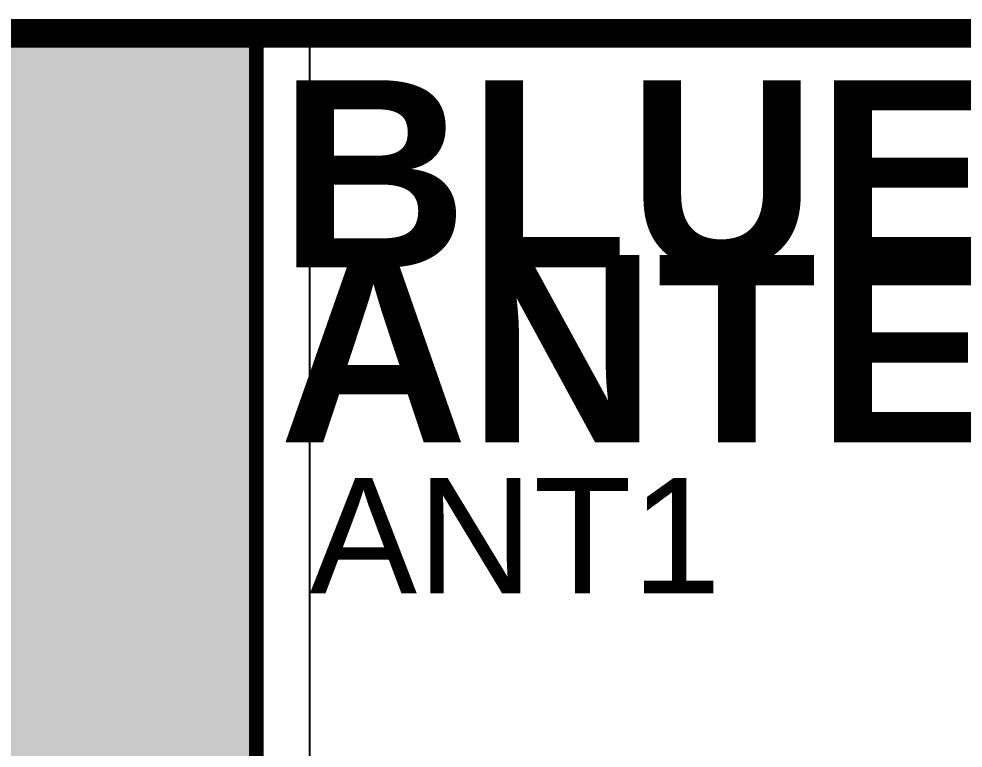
# Model space of a CAD drawing. Header units: inches. Extents: x -3 to 5437, y -3 to 5435.
# Drawn here: x 47.63 to 55.96, y 114.92 to 121.35 of the extents above; entities that cross this region are included whole.
import ezdxf

# ---------------------------------------------------------------- set-up
doc = ezdxf.new("R2010")
doc.units = ezdxf.units.IN
for name, color, linetype in [('Board Outline', 216, 'Continuous'), ('Bottom Layer', 5, 'Continuous'), ('GND', 16, 'Continuous'), ('Keep-Out Layer', 6, 'Continuous'), ('PWR', 76, 'Continuous'), ('Top Layer', 1, 'Continuous'), ('Top Overlay', 2, 'Continuous')]:
    doc.layers.add(name, color=color, linetype=linetype)
doc.styles.add('Arial', font='', dxfattribs={"height": 0.2})
doc.styles.add('Arial_Bold', font='', dxfattribs={"height": 0.2})
doc.styles.get('Arial').set_extended_font_data('Arial')
doc.styles.get('Arial_Bold').set_extended_font_data('Arial', bold=True)

# ---------------------------------------------------------------- blocks, each defined once
blk = doc.blocks.new('ANT3216LL00R2400A_102')
at = {"layer": 'Keep-Out Layer'}
blk.add_hatch(color=6, dxfattribs=at).paths.add_polyline_path([(-2.137, -4.953), (7.769, -4.953), (7.769, -1.27), (-2.137, -1.27)])
at = {"layer": 'Top Overlay'}
for points in [[(7.8, 5, 0.127, 0.127, 0), (7.8, -5, 0.127, 0.127, 0)], [(-2.2, -5, 0.127, 0.127, 0), (7.8, -5, 0.127, 0.127, 0)]]:
    blk.add_lwpolyline(points, format="xyseb", dxfattribs=at)
blk.add_lwpolyline([(7.7682, -5, 0.0635, 0.0635, 1), (7.8317, -5, 0.0635, 0.0635, 1)], format="xyseb", close=True, dxfattribs=at)
blk.add_lwpolyline([(7.7682, -5, 0.0635, 0.0635, 1), (7.8317, -5, 0.0635, 0.0635, 1)], format="xyseb", close=True, dxfattribs=at)

msp = doc.modelspace()

# ---------------------------------------------------------------- linework, layer by layer
at = {"layer": 'Board Outline'}
msp.add_lwpolyline([(-2.777, 121.2205, 0.254, 0.254, 0), (202.223, 121.2205, 0.254, 0.254, 0)], format="xyseb", dxfattribs=at)
at = {"layer": 'Bottom Layer'}
for p, q in [((50.197, 121.1797), (50.2304, 121.2204)), ((50.2304, 121.2204), (198.6777, 121.2204)), ((50.197, 111.2737), (50.197, 121.1797))]:
    msp.add_line(p, q, dxfattribs=at)
at = {"layer": 'GND'}
for p, q in [((50.197, 121.1797), (50.2304, 121.2205)), ((50.2304, 121.2205), (198.4312, 121.2205)), ((50.197, 111.2737), (50.197, 121.1797))]:
    msp.add_line(p, q, dxfattribs=at)
at = {"layer": 'PWR'}
for p, q in [((50.197, 121.1797), (50.2304, 121.2205)), ((50.2304, 121.2205), (197.8405, 121.2205)), ((50.197, 113.4499), (50.197, 121.1797))]:
    msp.add_line(p, q, dxfattribs=at)
at = {"layer": 'Top Layer'}
for p, q in [((50.197, 121.1797), (50.2304, 121.2204)), ((50.2304, 121.2204), (138.1895, 121.2204)), ((50.197, 111.2737), (50.197, 121.1797))]:
    msp.add_line(p, q, dxfattribs=at)

# ---------------------------------------------------------------- block references
at = {"rotation": 90}
msp.add_blockref('ANT3216LL00R2400A_102', (44.726, 113.4107), dxfattribs=at)

# ---------------------------------------------------------------- texts
at = {"layer": 'Top Overlay', "style": 'Arial_Bold'}
for s, p in [('BLUETOOTH', (49.9257, 119.156)), ('ANTENNA', (49.9257, 117.6141))]:
    msp.add_text(s, height=1.651, rotation=360, dxfattribs=at).set_placement(p)
at = {"layer": 'Top Overlay', "style": 'Arial'}
msp.add_text('ANT1', height=1.016, dxfattribs=at).set_placement((50.1961, 116.2822))

doc.saveas('drawing.dxf')
